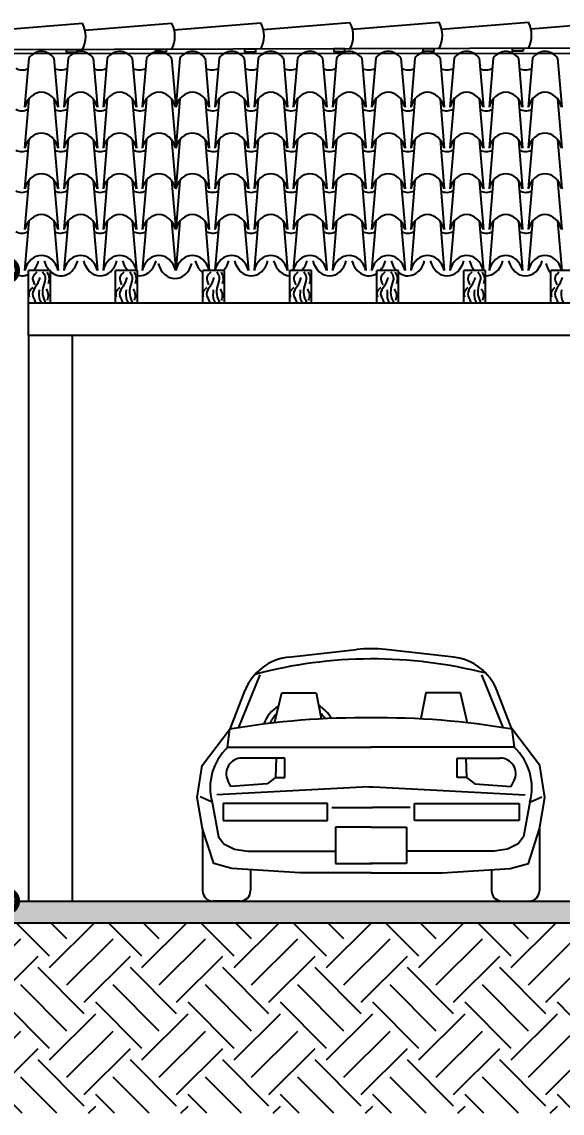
# Model space of a CAD drawing. Header units: millimetres. Extents: x 237 to 339, y 16 to 52.
# Drawn here: x 286.66 to 289.14, y 17.21 to 22.23 of the extents above; entities that cross this region are included whole.
import ezdxf

# ---------------------------------------------------------------- set-up
doc = ezdxf.new("R2010")
doc.units = ezdxf.units.MM
doc.header["$LTSCALE"] = 0.6
doc.header["$MEASUREMENT"] = 0
doc.layers.get('DEFPOINTS').update_dxf_attribs({"color": 253})
for name, color, linetype in [('0.1', 1, 'Continuous'), ('0.3', 3, 'Continuous'), ('0.4', 4, 'Continuous'), ('01', 1, 'Continuous'), ('AR-ALV', 5, 'Continuous'), ('AR-CTA', 1, 'Continuous'), ('guarda-corpo', 32, 'Continuous'), ('PESSOAS', 154, 'Continuous')]:
    doc.layers.add(name, color=color, linetype=linetype)
doc.styles.add('stylUS BT', font='stylu.ttf', dxfattribs={"width": 1.5})
doc.dimstyles.new('ARQ_100 1', dxfattribs={"dimtxt": 0.125, "dimasz": 0.2, "dimexe": 0.1, "dimexo": 0.1, "dimgap": 0.1, "dimtad": 1, "dimzin": 6, "dimtxsty": 'stylUS BT', "dimblk1": 'DOTSMALL', "dimblk2": 'DOTSMALL', "dimsah": 1, "dimcen": 0.09, "dimdle": 0.1, "dimclrd": 256, "dimclre": 256, "dimclrt": 2, "dimaunit": 1, "dimadec": 0, "dimazin": 0, "dimtfac": 1, "dimtmove": 2, "dimatfit": 3, "dimldrblk": 'OPEN30', "dimfxl": 1, "dimtolj": 1, "dimtzin": 0, "dimarcsym": 0})

# ---------------------------------------------------------------- blocks, each defined once
blk = doc.blocks.new('carrotraz2')
for p, q in [((395.4636, 518.885), (395.7776, 518.9201)), ((396.2251, 518.885), (395.911, 518.9201)), ((395.2354, 518.5592), (395.3346, 518.8036)), ((396.4533, 518.5592), (396.3541, 518.8036)), ((395.1994, 518.5592), (395.2663, 518.7329)), ((395.401, 518.5822), (395.4338, 518.7213)), ((395.4338, 518.7213), (395.5918, 518.7213)), ((395.5918, 518.7213), (395.6157, 518.6029)), ((396.0968, 518.7213), (396.073, 518.6029)), ((396.2549, 518.7213), (396.0968, 518.7213)), ((396.2876, 518.5822), (396.2549, 518.7213)), ((396.4893, 518.5592), (396.4223, 518.7329)), ((395.0679, 518.3866), (395.1994, 518.5592)), ((395.1845, 518.4718), (395.1953, 518.5536)), ((396.6208, 518.3866), (396.4893, 518.5592)), ((396.5042, 518.4718), (396.4934, 518.5536)), ((395.1868, 518.4715), (395.8458, 518.4715)), ((396.5018, 518.4715), (395.8429, 518.4715)), ((395.046, 518.2394), (395.0679, 518.3866)), ((395.4084, 518.4214), (395.2511, 518.4214)), ((395.4084, 518.4214), (395.405, 518.3324)), ((395.4488, 518.4212), (395.4084, 518.4214)), ((395.4488, 518.3324), (395.4488, 518.4212)), ((396.2398, 518.4212), (396.2802, 518.4214)), ((396.2398, 518.3324), (396.2398, 518.4212)), ((396.2802, 518.4214), (396.4376, 518.4214)), ((396.2802, 518.4214), (396.2836, 518.3324)), ((396.6427, 518.2394), (396.6208, 518.3866)), ((395.8337, 518.2889), (395.1358, 518.2531)), ((395.1996, 518.2906), (395.1864, 518.3178)), ((395.3673, 518.3024), (395.1996, 518.2906)), ((395.405, 518.3324), (395.3673, 518.3024)), ((395.405, 518.3324), (395.4488, 518.3324)), ((395.8337, 518.2889), (395.855, 518.2889)), ((395.855, 518.2889), (396.5529, 518.2531)), ((396.2836, 518.3324), (396.2398, 518.3324)), ((396.2836, 518.3324), (396.3214, 518.3024)), ((396.3214, 518.3024), (396.489, 518.2906)), ((396.489, 518.2906), (396.5023, 518.3178)), ((395.0705, 518.0967), (395.046, 518.2394)), ((395.114, 518.2189), (395.0593, 518.2435)), ((396.5747, 518.2189), (396.6293, 518.2435)), ((396.6181, 518.0967), (396.6427, 518.2394)), ((395.114, 518.2189), (395.1439, 518.0592)), ((395.1797, 518.2127), (395.1643, 518.2127)), ((395.1643, 518.2127), (395.1643, 518.1336)), ((395.6448, 518.2127), (395.1797, 518.2127)), ((395.6448, 518.1336), (395.6448, 518.2127)), ((395.6648, 518.1944), (395.8371, 518.1944)), ((395.8371, 518.1944), (395.8515, 518.1944)), ((396.0239, 518.1944), (395.8515, 518.1944)), ((396.0439, 518.2127), (396.5089, 518.2127)), ((396.0439, 518.1336), (396.0439, 518.2127)), ((396.5089, 518.2127), (396.5244, 518.2127)), ((396.5244, 518.2127), (396.5244, 518.1336)), ((396.5747, 518.2189), (396.5448, 518.0592)), ((395.1213, 517.937), (395.0705, 518.0967)), ((395.0705, 518.0967), (395.0705, 517.8116)), ((395.1643, 518.1336), (395.6448, 518.1336)), ((395.6816, 518.1033), (395.6816, 517.9363)), ((395.8458, 518.1033), (395.6816, 518.1033)), ((395.8429, 518.1033), (396.0071, 518.1033)), ((396.0071, 518.1033), (396.0071, 517.9363)), ((396.5244, 518.1336), (396.0439, 518.1336)), ((396.5673, 517.937), (396.6181, 518.0967)), ((396.6181, 518.0967), (396.6181, 517.8116)), ((395.1439, 518.0592), (395.1676, 518.0268)), ((396.5448, 518.0592), (396.5211, 518.0268)), ((395.1676, 518.0268), (395.2173, 518.0031)), ((395.2173, 518.0031), (395.2783, 517.9927)), ((395.2783, 517.9927), (395.6816, 517.994)), ((396.4103, 517.9927), (396.0071, 517.994)), ((396.4713, 518.0031), (396.4103, 517.9927)), ((396.5211, 518.0268), (396.4713, 518.0031)), ((395.2042, 517.9144), (395.1213, 517.937)), ((395.6816, 517.9363), (395.8502, 517.9359)), ((396.0071, 517.9363), (395.8384, 517.9359)), ((396.4845, 517.9144), (396.5673, 517.937)), ((395.5175, 517.8932), (395.2042, 517.9144)), ((395.2905, 517.905), (395.2905, 517.8119)), ((395.8458, 517.8932), (395.5175, 517.8932)), ((395.8429, 517.8932), (396.1711, 517.8932)), ((396.1711, 517.8932), (396.4845, 517.9144)), ((396.3982, 517.905), (396.3982, 517.8119)), ((395.2426, 517.7639), (395.1186, 517.7636)), ((396.446, 517.7639), (396.57, 517.7636))]:
    blk.add_line(p, q)
for centre, radius, start, end in [((395.8443, 518.3239), 0.6, 83.6161, 96.3839), ((395.4903, 518.6465), 0.24, 96.3839, 158.9087), ((395.8511, 516.7842), 2.093, 75.5603, 104.9454), ((396.1984, 518.6465), 0.24, 21.0913, 83.6161), ((395.5132, 518.5146), 0.1743, 122.4491, 158.8894), ((395.5132, 518.5146), 0.1743, 30.7149, 58.8305), ((395.7955, 515.1543), 3.4519, 89.0927, 100.0145), ((395.5132, 518.5146), 0.1499, 133.0296, 153.7604), ((395.5132, 518.5146), 0.1499, 35.8439, 49.5745), ((395.8931, 515.1543), 3.4519, 79.9855, 90.9073), ((395.3576, 518.2854), 0.2526, 132.5443, 195.2659), ((396.331, 518.2854), 0.2526, 344.7341, 47.4557), ((395.2511, 518.3494), 0.072, 90, 206.0179), ((396.4376, 518.3494), 0.072, 333.9821, 90), ((395.1185, 517.8116), 0.048, 180, 270.1507), ((395.2425, 517.8119), 0.048, 270.1507, 0), ((396.4462, 517.8119), 0.048, 180, 269.8493), ((396.5701, 517.8116), 0.048, 269.8493, 0)]:
    blk.add_arc(centre, radius, start, end)
blk = doc.blocks.new('_DOTSMALL')
at = {"color": 0, "linetype": 'ByBlock', "const_width": 0.5}
blk.add_lwpolyline([(-0.0625, 0, 1), (0.0625, 0, 1)], format="xyb", close=True, dxfattribs=at)
blk = doc.blocks.new('*D46')
at = {"layer": 'AR-CTA', "lineweight": -2}
for p, q in [((286.5885, 21.1847), (286.5885, 18.0847)), ((286.572, 21.0847), (286.4885, 21.0847)), ((286.59, 18.1847), (286.4885, 18.1847))]:
    blk.add_line(p, q, dxfattribs=at)
at = {"layer": 'DEFPOINTS', "color": 0}
for p in [(286.672, 21.0847), (286.5885, 18.1847), (286.69, 18.1847)]:
    blk.add_point(p, dxfattribs=at)
at = {"layer": 'AR-CTA', "lineweight": -2, "xscale": 0.2, "yscale": 0.2, "zscale": 0.2}
for p, rotation in [((286.5885, 21.0847), 90), ((286.5885, 18.1847), 270)]:
    blk.add_blockref('_DOTSMALL', p, dxfattribs=dict(at, rotation=rotation))
at = {"layer": 'AR-CTA', "color": 2, "insert": (286.4143, 19.6347), "char_height": 0.125, "attachment_point": 5, "rotation": 90, "style": 'stylUS BT'}
blk.add_mtext('\\A1;2,90', dxfattribs=at)
blk = doc.blocks.new('_Open30')
at = {"layer": 'AR-ALV', "color": 0, "lineweight": -2}
for p, q in [((-1, 0.268), (0, 0)), ((0, 0), (-1, -0.268)), ((0, 0), (-1, 0))]:
    blk.add_line(p, q, dxfattribs=at)

msp = doc.modelspace()

# ---------------------------------------------------------------- hatches: boundary and pattern name
at = {"layer": '0.1'}
h = msp.add_hatch(dxfattribs=at)
h.set_pattern_fill('EARTH', color=256, scale=1.2, angle=45, style=0)
h.set_pattern_definition([(45, (19.23465, 1.17317), (3e-17, 0.42426407), [0.3, -0.3]), (45, (19.1551, 1.25272), (3e-17, 0.42426407), [0.3, -0.3]), (45, (19.07555, 1.33227), (3e-17, 0.42426407), [0.3, -0.3]), (135, (19.07555, 1.3853), (-0.42426407, 6e-17), [0.3, -0.3]), (135, (19.1551, 1.46486), (-0.42426407, 6e-17), [0.3, -0.3]), (135, (19.23465, 1.5444), (-0.42426407, 6e-17), [0.3, -0.3])])
h.paths.add_polyline_path([(289.1789, 18.0847), (284.6633, 18.0847), (283.1633, 18.0847), (283.1633, 17.2097), (289.1789, 17.2097)])
at = {"layer": 'AR-CTA'}
h = msp.add_hatch(dxfattribs=at)
h.set_pattern_fill('AR-CONC', color=256, scale=0.03, style=0)
h.set_pattern_definition([(50, (-88.09859, 3.9316), (0.215178055, -0.01882564), [0.0225, -0.2475]), (355, (-88.09859, 3.9316), (-0.0416254, 0.22565764), [0.018, -0.198]), (100.4514, (-88.08065, 3.93004), (0.17355281, 0.20683186), [0.01912206, -0.21034263]), (46.1842, (-88.09859, 3.9916), (0.32017231, -0.0496557), [0.03375, -0.37125]), (96.6356, (-88.0719, 3.98747), (0.2803988, 0.29223536), [0.0286831, -0.3155139]), (351.1842, (-88.0986, 3.9916), (0.28039858, 0.29223558), [0.027, -0.297]), (21, (-88.06859, 3.9766), (0.179072116, -0.12078567), [0.0225, -0.2475]), (326, (-88.06859, 3.9766), (0.0729946, 0.21754501), [0.018, -0.198]), (71.4514, (-88.05366, 3.96654), (0.25206679, 0.09675915), [0.01912206, -0.21034263]), (37.5, (-88.09859, 3.93161), (0.003647957, 0.099868156), [0, -0.1956, 0, -0.201, 0, -0.19875]), (7.5, (-88.09859, 3.93161), (0.07892086, 0.118323514), [0, -0.1146, 0, -0.1911, 0, -0.07575]), (327.5, (-88.16549, 3.93161), (0.16014673, -0.006766462), [0, -0.075, 0, -0.234, 0, -0.3105]), (317.5, (-88.19549, 3.93161), (0.17495585, 0.030031495), [0, -0.0975, 0, -0.1554, 0, -0.2205])])
h.paths.add_polyline_path([(290.0983, 18.1847), (288.9933, 18.1847, -0.021284), (288.9892, 18.1845), (288.9273, 18.1847), (287.5999, 18.1847), (287.5379, 18.1845, -0.021284), (287.5338, 18.1847), (284.6633, 18.1847), (284.6633, 18.0847), (290.0983, 18.0847)])

# ---------------------------------------------------------------- linework, layer by layer
at = {"layer": '0.1'}
for p, q in [((286.69, 20.9347), (286.69, 21.0847)), ((286.79, 21.0847), (286.69, 21.0847)), ((286.79, 20.9347), (286.79, 21.0847)), ((287.09, 20.9347), (287.09, 21.0847)), ((287.19, 21.0847), (287.09, 21.0847)), ((287.19, 20.9347), (287.19, 21.0847)), ((287.49, 20.9347), (287.49, 21.0847)), ((287.59, 21.0847), (287.49, 21.0847)), ((287.59, 20.9347), (287.59, 21.0847)), ((287.89, 20.9347), (287.89, 21.0847)), ((287.99, 21.0847), (287.89, 21.0847)), ((287.99, 20.9347), (287.99, 21.0847)), ((288.29, 20.9347), (288.29, 21.0847)), ((288.39, 21.0847), (288.29, 21.0847)), ((288.39, 20.9347), (288.39, 21.0847)), ((288.69, 20.9347), (288.69, 21.0847)), ((288.79, 21.0847), (288.69, 21.0847)), ((288.79, 20.9347), (288.79, 21.0847)), ((289.09, 20.9347), (289.09, 21.0847)), ((289.19, 21.0847), (289.09, 21.0847)), ((292.69, 20.9347), (286.69, 20.9347)), ((292.69, 20.7847), (286.69, 20.7847))]:
    msp.add_line(p, q, dxfattribs=at)
for points in [[(286.7746, 21.076), (286.7845, 21.049), (286.7799, 21.0226)], [(287.1746, 21.076), (287.1845, 21.049), (287.1799, 21.0226)], [(287.5746, 21.076), (287.5845, 21.049), (287.5799, 21.0226)], [(287.9746, 21.076), (287.9845, 21.049), (287.9799, 21.0226)], [(288.3746, 21.076), (288.3845, 21.049), (288.3799, 21.0226)], [(288.7746, 21.076), (288.7845, 21.049), (288.7799, 21.0226)], [(286.7703, 20.9998), (286.7802, 20.9728), (286.7755, 20.9465)], [(287.1703, 20.9998), (287.1802, 20.9728), (287.1755, 20.9465)], [(287.5703, 20.9998), (287.5802, 20.9728), (287.5755, 20.9465)], [(287.9703, 20.9998), (287.9802, 20.9728), (287.9755, 20.9465)], [(288.3703, 20.9998), (288.3802, 20.9728), (288.3755, 20.9465)], [(288.7703, 20.9998), (288.7802, 20.9728), (288.7755, 20.9465)]]:
    msp.add_spline(points, degree=3, dxfattribs=at)
at = {"layer": '0.3'}
msp.add_line((284.6633, 18.1847), (304.64, 18.1847), dxfattribs=at)
at = {"layer": '0.4'}
msp.add_line((284.6633, 18.0847), (304.64, 18.0847), dxfattribs=at)
at = {"layer": '01'}
for points, knots in [([(286.7272, 21.0767), (286.7194, 21.0692), (286.7022, 21.0527), (286.7121, 21.0308), (286.7175, 21.0188)], [0, 0, 0, 0, 0.0193855, 0.04288807, 0.04288807, 0.04288807, 0.04288807]), ([(286.7547, 21.0782), (286.7596, 21.0705), (286.7724, 21.0505), (286.7552, 21.0139), (286.7511, 20.9724), (286.762, 20.947), (286.7677, 20.9348)], [0, 0, 0, 0, 0.01724752, 0.04482877, 0.07303063, 0.09929251, 0.09929251, 0.09929251, 0.09929251]), ([(287.1272, 21.0767), (287.1194, 21.0692), (287.1022, 21.0527), (287.1121, 21.0308), (287.1175, 21.0188)], [0, 0, 0, 0, 0.0193855, 0.04288807, 0.04288807, 0.04288807, 0.04288807]), ([(287.1547, 21.0782), (287.1596, 21.0705), (287.1724, 21.0505), (287.1552, 21.0139), (287.1511, 20.9724), (287.162, 20.947), (287.1677, 20.9348)], [0, 0, 0, 0, 0.01724752, 0.04482877, 0.07303063, 0.09929251, 0.09929251, 0.09929251, 0.09929251]), ([(287.5272, 21.0767), (287.5194, 21.0692), (287.5022, 21.0527), (287.5121, 21.0308), (287.5175, 21.0188)], [0, 0, 0, 0, 0.0193855, 0.04288807, 0.04288807, 0.04288807, 0.04288807]), ([(287.5547, 21.0782), (287.5596, 21.0705), (287.5724, 21.0505), (287.5552, 21.0139), (287.5511, 20.9724), (287.562, 20.947), (287.5677, 20.9348)], [0, 0, 0, 0, 0.01724752, 0.04482877, 0.07303063, 0.09929251, 0.09929251, 0.09929251, 0.09929251]), ([(287.9272, 21.0767), (287.9194, 21.0692), (287.9022, 21.0527), (287.9121, 21.0308), (287.9175, 21.0188)], [0, 0, 0, 0, 0.0193855, 0.04288807, 0.04288807, 0.04288807, 0.04288807]), ([(287.9547, 21.0782), (287.9596, 21.0705), (287.9724, 21.0505), (287.9552, 21.0139), (287.9511, 20.9724), (287.962, 20.947), (287.9677, 20.9348)], [0, 0, 0, 0, 0.01724752, 0.04482877, 0.07303063, 0.09929251, 0.09929251, 0.09929251, 0.09929251]), ([(288.3272, 21.0767), (288.3194, 21.0692), (288.3022, 21.0527), (288.3121, 21.0308), (288.3175, 21.0188)], [0, 0, 0, 0, 0.0193855, 0.04288807, 0.04288807, 0.04288807, 0.04288807]), ([(288.3547, 21.0782), (288.3596, 21.0705), (288.3724, 21.0505), (288.3552, 21.0139), (288.3511, 20.9724), (288.362, 20.947), (288.3677, 20.9348)], [0, 0, 0, 0, 0.01724752, 0.04482877, 0.07303063, 0.09929251, 0.09929251, 0.09929251, 0.09929251]), ([(288.7272, 21.0767), (288.7194, 21.0692), (288.7022, 21.0527), (288.7121, 21.0308), (288.7175, 21.0188)], [0, 0, 0, 0, 0.0193855, 0.04288807, 0.04288807, 0.04288807, 0.04288807]), ([(288.7547, 21.0782), (288.7596, 21.0705), (288.7724, 21.0505), (288.7552, 21.0139), (288.7511, 20.9724), (288.762, 20.947), (288.7677, 20.9348)], [0, 0, 0, 0, 0.01724752, 0.04482877, 0.07303063, 0.09929251, 0.09929251, 0.09929251, 0.09929251]), ([(289.1272, 21.0767), (289.1194, 21.0692), (289.1022, 21.0527), (289.1121, 21.0308), (289.1175, 21.0188)], [0, 0, 0, 0, 0.0193855, 0.04288807, 0.04288807, 0.04288807, 0.04288807]), ([(286.7417, 21.0517), (286.7373, 21.0391), (286.7281, 21.0134), (286.6981, 20.9771), (286.7182, 20.9508), (286.7218, 20.937), (286.7222, 20.9352)], [0, 0, 0, 0, 0.02708987, 0.05554719, 0.07993614, 0.08371265, 0.08371265, 0.08371265, 0.08371265]), ([(287.1417, 21.0517), (287.1373, 21.0391), (287.1281, 21.0134), (287.0981, 20.9771), (287.1182, 20.9508), (287.1218, 20.937), (287.1222, 20.9352)], [0, 0, 0, 0, 0.02708987, 0.05554719, 0.07993614, 0.08371265, 0.08371265, 0.08371265, 0.08371265]), ([(287.5417, 21.0517), (287.5373, 21.0391), (287.5281, 21.0134), (287.4981, 20.9771), (287.5182, 20.9508), (287.5218, 20.937), (287.5222, 20.9352)], [0, 0, 0, 0, 0.02708987, 0.05554719, 0.07993614, 0.08371265, 0.08371265, 0.08371265, 0.08371265]), ([(287.9417, 21.0517), (287.9373, 21.0391), (287.9281, 21.0134), (287.8981, 20.9771), (287.9182, 20.9508), (287.9218, 20.937), (287.9222, 20.9352)], [0, 0, 0, 0, 0.02708987, 0.05554719, 0.07993614, 0.08371265, 0.08371265, 0.08371265, 0.08371265]), ([(288.3417, 21.0517), (288.3373, 21.0391), (288.3281, 21.0134), (288.2981, 20.9771), (288.3182, 20.9508), (288.3218, 20.937), (288.3222, 20.9352)], [0, 0, 0, 0, 0.02708987, 0.05554719, 0.07993614, 0.08371265, 0.08371265, 0.08371265, 0.08371265]), ([(288.7417, 21.0517), (288.7373, 21.0391), (288.7281, 21.0134), (288.6981, 20.9771), (288.7182, 20.9508), (288.7218, 20.937), (288.7222, 20.9352)], [0, 0, 0, 0, 0.02708987, 0.05554719, 0.07993614, 0.08371265, 0.08371265, 0.08371265, 0.08371265]), ([(289.1417, 21.0517), (289.1373, 21.0391), (289.1281, 21.0134), (289.0981, 20.9771), (289.1182, 20.9508), (289.1218, 20.937), (289.1222, 20.9352)], [0, 0, 0, 0, 0.02708987, 0.05554719, 0.07993614, 0.08371265, 0.08371265, 0.08371265, 0.08371265]), ([(286.6942, 20.9609), (286.6924, 20.9709), (286.6891, 20.9893), (286.7038, 21.0009), (286.7104, 21.0062)], [0, 0, 0, 0, 0.01875015, 0.03424634, 0.03424634, 0.03424634, 0.03424634]), ([(286.7385, 20.9954), (286.737, 20.9789), (286.7351, 20.9581), (286.7455, 20.9389), (286.7477, 20.9349)], [0, 0, 0, 0, 0.03235898, 0.04087943, 0.04087943, 0.04087943, 0.04087943]), ([(287.0942, 20.9609), (287.0924, 20.9709), (287.0891, 20.9893), (287.1038, 21.0009), (287.1104, 21.0062)], [0, 0, 0, 0, 0.01875015, 0.03424634, 0.03424634, 0.03424634, 0.03424634]), ([(287.1385, 20.9954), (287.137, 20.9789), (287.1351, 20.9581), (287.1455, 20.9389), (287.1477, 20.9349)], [0, 0, 0, 0, 0.03235898, 0.04087943, 0.04087943, 0.04087943, 0.04087943]), ([(287.4942, 20.9609), (287.4924, 20.9709), (287.4891, 20.9893), (287.5038, 21.0009), (287.5104, 21.0062)], [0, 0, 0, 0, 0.01875015, 0.03424634, 0.03424634, 0.03424634, 0.03424634]), ([(287.5385, 20.9954), (287.537, 20.9789), (287.5351, 20.9581), (287.5455, 20.9389), (287.5477, 20.9349)], [0, 0, 0, 0, 0.03235898, 0.04087943, 0.04087943, 0.04087943, 0.04087943]), ([(287.8942, 20.9609), (287.8924, 20.9709), (287.8891, 20.9893), (287.9038, 21.0009), (287.9104, 21.0062)], [0, 0, 0, 0, 0.01875015, 0.03424634, 0.03424634, 0.03424634, 0.03424634]), ([(287.9385, 20.9954), (287.937, 20.9789), (287.9351, 20.9581), (287.9455, 20.9389), (287.9477, 20.9349)], [0, 0, 0, 0, 0.03235898, 0.04087943, 0.04087943, 0.04087943, 0.04087943]), ([(288.2942, 20.9609), (288.2924, 20.9709), (288.2891, 20.9893), (288.3038, 21.0009), (288.3104, 21.0062)], [0, 0, 0, 0, 0.01875015, 0.03424634, 0.03424634, 0.03424634, 0.03424634]), ([(288.3385, 20.9954), (288.337, 20.9789), (288.3351, 20.9581), (288.3455, 20.9389), (288.3477, 20.9349)], [0, 0, 0, 0, 0.03235898, 0.04087943, 0.04087943, 0.04087943, 0.04087943]), ([(288.6942, 20.9609), (288.6924, 20.9709), (288.6891, 20.9893), (288.7038, 21.0009), (288.7104, 21.0062)], [0, 0, 0, 0, 0.01875015, 0.03424634, 0.03424634, 0.03424634, 0.03424634]), ([(288.7385, 20.9954), (288.737, 20.9789), (288.7351, 20.9581), (288.7455, 20.9389), (288.7477, 20.9349)], [0, 0, 0, 0, 0.03235898, 0.04087943, 0.04087943, 0.04087943, 0.04087943]), ([(289.0942, 20.9609), (289.0924, 20.9709), (289.0891, 20.9893), (289.1038, 21.0009), (289.1104, 21.0062)], [0, 0, 0, 0, 0.01875015, 0.03424634, 0.03424634, 0.03424634, 0.03424634]), ([(289.1385, 20.9954), (289.137, 20.9789), (289.1351, 20.9581), (289.1455, 20.9389), (289.1477, 20.9349)], [0, 0, 0, 0, 0.03235898, 0.04087943, 0.04087943, 0.04087943, 0.04087943])]:
    msp.add_open_spline(points, degree=3, knots=knots, dxfattribs=at)
at = {"layer": 'AR-CTA'}
for p, q in [((286.69, 20.7847), (286.69, 20.9347)), ((286.69, 20.7847), (286.69, 18.1847)), ((286.89, 20.7847), (286.89, 18.1847))]:
    msp.add_line(p, q, dxfattribs=at)
at = {"layer": 'guarda-corpo'}
for p, q in [((286.5387, 22.1887), (286.9375, 22.2206)), ((286.9485, 22.1898), (287.3473, 22.2217)), ((287.3583, 22.191), (287.7571, 22.2229)), ((287.7681, 22.1921), (288.1669, 22.224)), ((288.178, 22.1933), (288.5767, 22.2252)), ((288.5878, 22.1944), (288.9865, 22.2263)), ((288.9976, 22.1956), (289.3963, 22.2275)), ((289.3718, 22.08), (286.0936, 22.083)), ((289.3962, 22.1067), (286.1178, 22.0975)), ((286.6914, 22.0611), (286.672, 21.8347)), ((286.8067, 22.0611), (286.826, 21.8347)), ((286.8714, 22.0611), (286.852, 21.8347)), ((286.9867, 22.0611), (287.006, 21.8347)), ((287.0514, 22.0611), (287.032, 21.8347)), ((287.1667, 22.0611), (287.186, 21.8347)), ((287.2314, 22.0611), (287.212, 21.8347)), ((287.3467, 22.0611), (287.366, 21.8347)), ((287.3854, 22.0611), (287.366, 21.8347)), ((287.5007, 22.0611), (287.52, 21.8347)), ((287.5654, 22.0611), (287.546, 21.8347)), ((287.6807, 22.0611), (287.7, 21.8347)), ((287.7454, 22.0611), (287.726, 21.8347)), ((287.8607, 22.0611), (287.88, 21.8347)), ((287.9254, 22.0611), (287.906, 21.8347)), ((288.0407, 22.0611), (288.06, 21.8347)), ((288.0407, 22.0611), (288.06, 21.8347)), ((288.1054, 22.0611), (288.086, 21.8347)), ((288.2207, 22.0611), (288.24, 21.8347)), ((288.2854, 22.0611), (288.266, 21.8347)), ((288.4007, 22.0611), (288.42, 21.8347)), ((288.4007, 22.0611), (288.42, 21.8347)), ((288.4654, 22.0611), (288.446, 21.8347)), ((288.5807, 22.0611), (288.6, 21.8347)), ((288.6454, 22.0611), (288.626, 21.8347)), ((288.7607, 22.0611), (288.78, 21.8347)), ((288.8254, 22.0611), (288.806, 21.8347)), ((288.9407, 22.0611), (288.96, 21.8347)), ((289.0054, 22.0611), (288.986, 21.8347)), ((289.1207, 22.0611), (289.14, 21.8347)), ((286.6914, 21.8736), (286.672, 21.6472)), ((286.8067, 21.8736), (286.826, 21.6472)), ((286.8714, 21.8736), (286.852, 21.6472)), ((286.9867, 21.8736), (287.006, 21.6472)), ((287.0514, 21.8736), (287.032, 21.6472)), ((287.1667, 21.8736), (287.186, 21.6472)), ((287.2314, 21.8736), (287.212, 21.6472)), ((287.3467, 21.8736), (287.366, 21.6472)), ((287.3854, 21.8736), (287.366, 21.6472)), ((287.5007, 21.8736), (287.52, 21.6472)), ((287.5654, 21.8736), (287.546, 21.6472)), ((287.6807, 21.8736), (287.7, 21.6472)), ((287.7454, 21.8736), (287.726, 21.6472)), ((287.8607, 21.8736), (287.88, 21.6472)), ((287.9254, 21.8736), (287.906, 21.6472)), ((288.0407, 21.8736), (288.06, 21.6472)), ((288.1054, 21.8736), (288.086, 21.6472)), ((288.2207, 21.8736), (288.24, 21.6472)), ((288.2207, 21.8736), (288.24, 21.6472)), ((288.2854, 21.8736), (288.266, 21.6472)), ((288.4007, 21.8736), (288.42, 21.6472)), ((288.4654, 21.8736), (288.446, 21.6472)), ((288.5807, 21.8736), (288.6, 21.6472)), ((288.6454, 21.8736), (288.626, 21.6472)), ((288.7607, 21.8736), (288.78, 21.6472)), ((288.8254, 21.8736), (288.806, 21.6472)), ((288.9407, 21.8736), (288.96, 21.6472)), ((289.0054, 21.8736), (288.986, 21.6472)), ((289.1207, 21.8736), (289.14, 21.6472)), ((286.6914, 21.6861), (286.672, 21.4597)), ((286.8067, 21.6861), (286.826, 21.4597)), ((286.8714, 21.6861), (286.852, 21.4597)), ((286.9867, 21.6861), (287.006, 21.4597)), ((287.0514, 21.6861), (287.032, 21.4597)), ((287.1667, 21.6861), (287.186, 21.4597)), ((287.2314, 21.6861), (287.212, 21.4597)), ((287.3467, 21.6861), (287.366, 21.4597)), ((287.3854, 21.6861), (287.366, 21.4597)), ((287.5007, 21.6861), (287.52, 21.4597)), ((287.5654, 21.6861), (287.546, 21.4597)), ((287.6807, 21.6861), (287.7, 21.4597)), ((287.7454, 21.6861), (287.726, 21.4597)), ((287.8607, 21.6861), (287.88, 21.4597)), ((287.9254, 21.6861), (287.906, 21.4597)), ((288.0407, 21.6861), (288.06, 21.4597)), ((288.1054, 21.6861), (288.086, 21.4597)), ((288.2207, 21.6861), (288.24, 21.4597)), ((288.2207, 21.6861), (288.24, 21.4597)), ((288.2854, 21.6861), (288.266, 21.4597)), ((288.4007, 21.6861), (288.42, 21.4597)), ((288.4654, 21.6861), (288.446, 21.4597)), ((288.5807, 21.6861), (288.6, 21.4597)), ((288.6454, 21.6861), (288.626, 21.4597)), ((288.7607, 21.6861), (288.78, 21.4597)), ((288.8254, 21.6861), (288.806, 21.4597)), ((288.9407, 21.6861), (288.96, 21.4597)), ((289.0054, 21.6861), (288.986, 21.4597)), ((289.1207, 21.6861), (289.14, 21.4597)), ((286.6914, 21.4986), (286.672, 21.2722)), ((286.8067, 21.4986), (286.826, 21.2722)), ((286.8714, 21.4986), (286.852, 21.2722)), ((286.9867, 21.4986), (287.006, 21.2722)), ((287.0514, 21.4986), (287.032, 21.2722)), ((287.1667, 21.4986), (287.186, 21.2722)), ((287.2314, 21.4986), (287.212, 21.2722)), ((287.3467, 21.4986), (287.366, 21.2722)), ((287.3854, 21.4986), (287.366, 21.2722)), ((287.5007, 21.4986), (287.52, 21.2722)), ((287.5654, 21.4986), (287.546, 21.2722)), ((287.6807, 21.4986), (287.7, 21.2722)), ((287.7454, 21.4986), (287.726, 21.2722)), ((287.8607, 21.4986), (287.88, 21.2722)), ((287.9254, 21.4986), (287.906, 21.2722)), ((288.0407, 21.4986), (288.06, 21.2722)), ((288.1054, 21.4986), (288.086, 21.2722)), ((288.2207, 21.4986), (288.24, 21.2722)), ((288.2207, 21.4986), (288.24, 21.2722)), ((288.2854, 21.4986), (288.266, 21.2722)), ((288.4007, 21.4986), (288.42, 21.2722)), ((288.4654, 21.4986), (288.446, 21.2722)), ((288.5807, 21.4986), (288.6, 21.2722)), ((288.6454, 21.4986), (288.626, 21.2722)), ((288.7607, 21.4986), (288.78, 21.2722)), ((288.8254, 21.4986), (288.806, 21.2722)), ((288.9407, 21.4986), (288.96, 21.2722)), ((289.0054, 21.4986), (288.986, 21.2722)), ((289.1207, 21.4986), (289.14, 21.2722)), ((286.6914, 21.3111), (286.672, 21.0847)), ((286.8067, 21.3111), (286.826, 21.0847)), ((286.8714, 21.3111), (286.852, 21.0847)), ((286.9867, 21.3111), (287.006, 21.0847)), ((287.0514, 21.3111), (287.032, 21.0847)), ((287.1667, 21.3111), (287.186, 21.0847)), ((287.2314, 21.3111), (287.212, 21.0847)), ((287.3467, 21.3111), (287.366, 21.0847)), ((287.3854, 21.3111), (287.366, 21.0847)), ((287.5007, 21.3111), (287.52, 21.0847)), ((287.5654, 21.3111), (287.546, 21.0847)), ((287.6807, 21.3111), (287.7, 21.0847)), ((287.7454, 21.3111), (287.726, 21.0847)), ((287.8607, 21.3111), (287.88, 21.0847)), ((287.9254, 21.3111), (287.906, 21.0847)), ((288.0407, 21.3111), (288.06, 21.0847)), ((288.1054, 21.3111), (288.086, 21.0847)), ((288.2207, 21.3111), (288.24, 21.0847)), ((288.2207, 21.3111), (288.24, 21.0847)), ((288.2854, 21.3111), (288.266, 21.0847)), ((288.4007, 21.3111), (288.42, 21.0847)), ((288.4654, 21.3111), (288.446, 21.0847)), ((288.5807, 21.3111), (288.6, 21.0847)), ((288.6454, 21.3111), (288.626, 21.0847)), ((288.7607, 21.3111), (288.78, 21.0847)), ((288.8254, 21.3111), (288.806, 21.0847)), ((288.9407, 21.3111), (288.96, 21.0847)), ((289.0054, 21.3111), (288.986, 21.0847)), ((289.1207, 21.3111), (289.14, 21.0847))]:
    msp.add_line(p, q, dxfattribs=at)
for points in [[(286.9129, 22.0863), (286.8646, 22.0863), (286.8647, 22.1008), (286.9129, 22.1008)], [(287.3227, 22.0874), (287.2744, 22.0875), (287.2745, 22.102), (287.3228, 22.1019)], [(287.7325, 22.0886), (287.6843, 22.0886), (287.6843, 22.1031), (287.7326, 22.1031)], [(288.1424, 22.0897), (288.0941, 22.0898), (288.0941, 22.1043), (288.1424, 22.1042)], [(288.5522, 22.0909), (288.5039, 22.0909), (288.5039, 22.1054), (288.5522, 22.1054)], [(288.962, 22.092), (288.9137, 22.0921), (288.9137, 22.1066), (288.962, 22.1065)]]:
    msp.add_lwpolyline(points, close=True, dxfattribs=at)
for centre in [(286.8251, 22.1603), (287.2349, 22.1614), (287.6447, 22.1626), (288.0545, 22.1637), (288.4643, 22.1649), (288.8742, 22.166)]:
    msp.add_arc(centre, 0.1275, 331.6853, 28.2334, dxfattribs=at)
for centre, major_axis, start_param, end_param in [((286.749, 21.9892), (0, 0.1017), -0.786571, 0.786571), ((286.929, 21.9892), (0, 0.1017), -0.786571, 0.786571), ((287.109, 21.9892), (0, 0.1017), -0.786571, 0.786571), ((287.289, 21.9892), (0, 0.1017), -0.786571, 0.786571), ((287.443, 21.9892), (0, 0.1017), -0.786571, 0.786571), ((287.623, 21.9892), (0, 0.1017), -0.786571, 0.786571), ((287.803, 21.9892), (0, 0.1017), -0.786571, 0.786571), ((287.983, 21.9892), (0, 0.1017), -0.786571, 0.786571), ((288.163, 21.9892), (0, 0.1017), -0.786571, 0.786571), ((288.343, 21.9892), (0, 0.1017), -0.786571, 0.786571), ((288.523, 21.9892), (0, 0.1017), -0.786571, 0.786571), ((288.703, 21.9892), (0, 0.1017), -0.786571, 0.786571), ((288.883, 21.9892), (0, 0.1017), -0.786571, 0.786571), ((289.063, 21.9892), (0, 0.1017), -0.786571, 0.786571), ((286.6605, 22.099), (0, 0.093), 2.730178, 3.509481), ((286.839, 22.099), (0, 0.093), 2.752069, 3.531116), ((287.0176, 22.099), (0, 0.093), 2.773698, 3.553001), ((287.199, 22.099), (0, 0.093), 2.752069, 3.531116), ((287.533, 22.099), (0, 0.093), 2.752069, 3.531116), ((287.7145, 22.099), (0, 0.093), 2.730178, 3.509481), ((287.893, 22.099), (0, 0.093), 2.752069, 3.531116), ((288.0716, 22.099), (0, 0.093), 2.77326, 3.552553), ((288.253, 22.099), (0, 0.093), 2.752069, 3.531116), ((288.4345, 22.099), (0, 0.093), 2.730178, 3.509481), ((288.613, 22.099), (0, 0.093), 2.752069, 3.531116), ((288.7916, 22.099), (0, 0.093), 2.773698, 3.553001), ((288.973, 22.099), (0, 0.093), 2.752069, 3.531116), ((286.749, 21.8017), (0, 0.1017), -1.240499, 1.240499), ((286.749, 21.8017), (0, 0.1017), -1.240499, 1.240499), ((286.749, 21.8017), (0, 0.1017), -1.240499, 1.240499), ((286.929, 21.8017), (0, 0.1017), -1.240499, 1.240499), ((286.929, 21.8017), (0, 0.1017), -1.240499, 1.240499), ((286.929, 21.8017), (0, 0.1017), -1.240499, 1.240499), ((287.109, 21.8017), (0, 0.1017), -1.240499, 1.240499), ((287.109, 21.8017), (0, 0.1017), -1.240499, 1.240499), ((287.109, 21.8017), (0, 0.1017), -1.240499, 1.240499), ((287.289, 21.8017), (0, 0.1017), -1.240499, 1.240499), ((287.289, 21.8017), (0, 0.1017), -1.240499, 1.240499), ((287.289, 21.8017), (0, 0.1017), -1.240499, 1.240499), ((287.443, 21.8017), (0, 0.1017), -1.240499, 1.240499), ((287.443, 21.8017), (0, 0.1017), -1.240499, 1.240499), ((287.443, 21.8017), (0, 0.1017), -1.240499, 1.240499), ((287.623, 21.8017), (0, 0.1017), -1.240499, 1.240499), ((287.623, 21.8017), (0, 0.1017), -1.240499, 1.240499), ((287.623, 21.8017), (0, 0.1017), -1.240499, 1.240499), ((287.803, 21.8017), (0, 0.1017), -1.240499, 1.240499), ((287.803, 21.8017), (0, 0.1017), -1.240499, 1.240499), ((287.803, 21.8017), (0, 0.1017), -1.240499, 1.240499), ((287.983, 21.8017), (0, 0.1017), -1.240499, 1.240499), ((287.983, 21.8017), (0, 0.1017), -1.240499, 1.240499), ((287.983, 21.8017), (0, 0.1017), -1.240499, 1.240499), ((288.163, 21.8017), (0, 0.1017), -1.240499, 1.240499), ((288.163, 21.8017), (0, 0.1017), -1.240499, 1.240499), ((288.163, 21.8017), (0, 0.1017), -1.240499, 1.240499), ((288.343, 21.8017), (0, 0.1017), -1.240499, 1.240499), ((288.343, 21.8017), (0, 0.1017), -1.240499, 1.240499), ((288.343, 21.8017), (0, 0.1017), -1.240499, 1.240499), ((288.523, 21.8017), (0, 0.1017), -1.240499, 1.240499), ((288.523, 21.8017), (0, 0.1017), -1.240499, 1.240499), ((288.523, 21.8017), (0, 0.1017), -1.240499, 1.240499), ((288.703, 21.8017), (0, 0.1017), -1.240499, 1.240499), ((288.703, 21.8017), (0, 0.1017), -1.240499, 1.240499), ((288.703, 21.8017), (0, 0.1017), -1.240499, 1.240499), ((288.883, 21.8017), (0, 0.1017), -1.240499, 1.240499), ((288.883, 21.8017), (0, 0.1017), -1.240499, 1.240499), ((288.883, 21.8017), (0, 0.1017), -1.240499, 1.240499), ((289.063, 21.8017), (0, 0.1017), -1.240499, 1.240499), ((289.063, 21.8017), (0, 0.1017), -1.240499, 1.240499), ((289.063, 21.8017), (0, 0.1017), -1.240499, 1.240499), ((287.5373, 21.9115), (0, 0.093), 2.68647, 3.467771), ((287.8973, 21.9115), (0, 0.093), 2.68647, 3.467771), ((286.659, 21.9115), (0, 0.093), 2.752069, 3.531116), ((286.8376, 21.9115), (0, 0.093), 2.773698, 3.553001), ((287.019, 21.9115), (0, 0.093), 2.752069, 3.531116), ((287.2005, 21.9115), (0, 0.093), 2.730185, 3.509488), ((287.713, 21.9115), (0, 0.093), 2.752069, 3.531116), ((288.073, 21.9115), (0, 0.093), 2.752069, 3.531116), ((288.2544, 21.9115), (0, 0.093), 2.730626, 3.509918), ((288.433, 21.9115), (0, 0.093), 2.752069, 3.531116), ((288.6116, 21.9115), (0, 0.093), 2.773698, 3.553001), ((288.793, 21.9115), (0, 0.093), 2.752069, 3.531116), ((288.9745, 21.9115), (0, 0.093), 2.730185, 3.509488), ((286.749, 21.6142), (0, 0.1017), -1.240499, 1.240499), ((286.749, 21.6142), (0, 0.1017), -1.240499, 1.240499), ((286.929, 21.6142), (0, 0.1017), -1.240499, 1.240499), ((286.929, 21.6142), (0, 0.1017), -1.240499, 1.240499), ((287.109, 21.6142), (0, 0.1017), -1.240499, 1.240499), ((287.109, 21.6142), (0, 0.1017), -1.240499, 1.240499), ((287.289, 21.6142), (0, 0.1017), -1.240499, 1.240499), ((287.289, 21.6142), (0, 0.1017), -1.240499, 1.240499), ((287.443, 21.6142), (0, 0.1017), -1.240499, 1.240499), ((287.443, 21.6142), (0, 0.1017), -1.240499, 1.240499), ((287.623, 21.6142), (0, 0.1017), -1.240499, 1.240499), ((287.623, 21.6142), (0, 0.1017), -1.240499, 1.240499), ((287.803, 21.6142), (0, 0.1017), -1.240499, 1.240499), ((287.803, 21.6142), (0, 0.1017), -1.240499, 1.240499), ((287.983, 21.6142), (0, 0.1017), -1.240499, 1.240499), ((287.983, 21.6142), (0, 0.1017), -1.240499, 1.240499), ((288.163, 21.6142), (0, 0.1017), -1.240499, 1.240499), ((288.163, 21.6142), (0, 0.1017), -1.240499, 1.240499), ((288.343, 21.6142), (0, 0.1017), -1.240499, 1.240499), ((288.343, 21.6142), (0, 0.1017), -1.240499, 1.240499), ((288.523, 21.6142), (0, 0.1017), -1.240499, 1.240499), ((288.523, 21.6142), (0, 0.1017), -1.240499, 1.240499), ((288.703, 21.6142), (0, 0.1017), -1.240499, 1.240499), ((288.703, 21.6142), (0, 0.1017), -1.240499, 1.240499), ((288.883, 21.6142), (0, 0.1017), -1.240499, 1.240499), ((288.883, 21.6142), (0, 0.1017), -1.240499, 1.240499), ((289.063, 21.6142), (0, 0.1017), -1.240499, 1.240499), ((289.063, 21.6142), (0, 0.1017), -1.240499, 1.240499), ((286.659, 21.724), (0, 0.093), 2.752069, 3.531116), ((286.8376, 21.724), (0, 0.093), 2.773698, 3.553001), ((287.019, 21.724), (0, 0.093), 2.752069, 3.531116), ((287.2005, 21.724), (0, 0.093), 2.730185, 3.509488), ((287.5373, 21.724), (0, 0.093), 2.68647, 3.467771), ((287.713, 21.724), (0, 0.093), 2.752069, 3.531116), ((287.8973, 21.724), (0, 0.093), 2.68647, 3.467771), ((288.073, 21.724), (0, 0.093), 2.752069, 3.531116), ((288.2544, 21.724), (0, 0.093), 2.730626, 3.509918), ((288.433, 21.724), (0, 0.093), 2.752069, 3.531116), ((288.6116, 21.724), (0, 0.093), 2.773698, 3.553001), ((288.793, 21.724), (0, 0.093), 2.752069, 3.531116), ((288.9745, 21.724), (0, 0.093), 2.730185, 3.509488), ((286.749, 21.4267), (0, 0.1017), -1.240499, 1.240499), ((286.749, 21.4267), (0, 0.1017), -1.240499, 1.240499), ((286.749, 21.4267), (0, 0.1017), -1.240499, 1.240499), ((286.749, 21.4267), (0, 0.1017), -1.240499, 1.240499), ((286.929, 21.4267), (0, 0.1017), -1.240499, 1.240499), ((286.929, 21.4267), (0, 0.1017), -1.240499, 1.240499), ((286.929, 21.4267), (0, 0.1017), -1.240499, 1.240499), ((286.929, 21.4267), (0, 0.1017), -1.240499, 1.240499), ((287.109, 21.4267), (0, 0.1017), -1.240499, 1.240499), ((287.109, 21.4267), (0, 0.1017), -1.240499, 1.240499), ((287.109, 21.4267), (0, 0.1017), -1.240499, 1.240499), ((287.109, 21.4267), (0, 0.1017), -1.240499, 1.240499), ((287.289, 21.4267), (0, 0.1017), -1.240499, 1.240499), ((287.289, 21.4267), (0, 0.1017), -1.240499, 1.240499), ((287.289, 21.4267), (0, 0.1017), -1.240499, 1.240499), ((287.289, 21.4267), (0, 0.1017), -1.240499, 1.240499), ((287.443, 21.4267), (0, 0.1017), -1.240499, 1.240499), ((287.443, 21.4267), (0, 0.1017), -1.240499, 1.240499), ((287.443, 21.4267), (0, 0.1017), -1.240499, 1.240499), ((287.443, 21.4267), (0, 0.1017), -1.240499, 1.240499), ((287.623, 21.4267), (0, 0.1017), -1.240499, 1.240499), ((287.623, 21.4267), (0, 0.1017), -1.240499, 1.240499), ((287.623, 21.4267), (0, 0.1017), -1.240499, 1.240499), ((287.623, 21.4267), (0, 0.1017), -1.240499, 1.240499), ((287.803, 21.4267), (0, 0.1017), -1.240499, 1.240499), ((287.803, 21.4267), (0, 0.1017), -1.240499, 1.240499), ((287.803, 21.4267), (0, 0.1017), -1.240499, 1.240499), ((287.803, 21.4267), (0, 0.1017), -1.240499, 1.240499), ((287.983, 21.4267), (0, 0.1017), -1.240499, 1.240499), ((287.983, 21.4267), (0, 0.1017), -1.240499, 1.240499), ((287.983, 21.4267), (0, 0.1017), -1.240499, 1.240499), ((287.983, 21.4267), (0, 0.1017), -1.240499, 1.240499), ((288.163, 21.4267), (0, 0.1017), -1.240499, 1.240499), ((288.163, 21.4267), (0, 0.1017), -1.240499, 1.240499), ((288.163, 21.4267), (0, 0.1017), -1.240499, 1.240499), ((288.163, 21.4267), (0, 0.1017), -1.240499, 1.240499), ((288.343, 21.4267), (0, 0.1017), -1.240499, 1.240499), ((288.343, 21.4267), (0, 0.1017), -1.240499, 1.240499), ((288.343, 21.4267), (0, 0.1017), -1.240499, 1.240499), ((288.343, 21.4267), (0, 0.1017), -1.240499, 1.240499), ((288.523, 21.4267), (0, 0.1017), -1.240499, 1.240499), ((288.523, 21.4267), (0, 0.1017), -1.240499, 1.240499), ((288.523, 21.4267), (0, 0.1017), -1.240499, 1.240499), ((288.523, 21.4267), (0, 0.1017), -1.240499, 1.240499), ((288.703, 21.4267), (0, 0.1017), -1.240499, 1.240499), ((288.703, 21.4267), (0, 0.1017), -1.240499, 1.240499), ((288.703, 21.4267), (0, 0.1017), -1.240499, 1.240499), ((288.703, 21.4267), (0, 0.1017), -1.240499, 1.240499), ((288.883, 21.4267), (0, 0.1017), -1.240499, 1.240499), ((288.883, 21.4267), (0, 0.1017), -1.240499, 1.240499), ((288.883, 21.4267), (0, 0.1017), -1.240499, 1.240499), ((288.883, 21.4267), (0, 0.1017), -1.240499, 1.240499), ((289.063, 21.4267), (0, 0.1017), -1.240499, 1.240499), ((289.063, 21.4267), (0, 0.1017), -1.240499, 1.240499), ((289.063, 21.4267), (0, 0.1017), -1.240499, 1.240499), ((289.063, 21.4267), (0, 0.1017), -1.240499, 1.240499), ((286.659, 21.5365), (0, 0.093), 2.752069, 3.531116), ((286.659, 21.5365), (0, 0.093), 2.752069, 3.531116), ((286.8376, 21.5365), (0, 0.093), 2.773698, 3.553001), ((286.8376, 21.5365), (0, 0.093), 2.773698, 3.553001), ((287.019, 21.5365), (0, 0.093), 2.752069, 3.531116), ((287.019, 21.5365), (0, 0.093), 2.752069, 3.531116), ((287.2005, 21.5365), (0, 0.093), 2.730185, 3.509488), ((287.2005, 21.5365), (0, 0.093), 2.730185, 3.509488), ((287.5373, 21.5365), (0, 0.093), 2.68647, 3.467771), ((287.5373, 21.5365), (0, 0.093), 2.68647, 3.467771), ((287.713, 21.5365), (0, 0.093), 2.752069, 3.531116), ((287.713, 21.5365), (0, 0.093), 2.752069, 3.531116), ((287.8973, 21.5365), (0, 0.093), 2.68647, 3.467771), ((287.8973, 21.5365), (0, 0.093), 2.68647, 3.467771), ((288.073, 21.5365), (0, 0.093), 2.752069, 3.531116), ((288.073, 21.5365), (0, 0.093), 2.752069, 3.531116), ((288.2544, 21.5365), (0, 0.093), 2.730626, 3.509918), ((288.2544, 21.5365), (0, 0.093), 2.730626, 3.509918), ((288.433, 21.5365), (0, 0.093), 2.752069, 3.531116), ((288.433, 21.5365), (0, 0.093), 2.752069, 3.531116), ((288.6116, 21.5365), (0, 0.093), 2.773698, 3.553001), ((288.6116, 21.5365), (0, 0.093), 2.773698, 3.553001), ((288.793, 21.5365), (0, 0.093), 2.752069, 3.531116), ((288.793, 21.5365), (0, 0.093), 2.752069, 3.531116), ((288.9745, 21.5365), (0, 0.093), 2.730185, 3.509488), ((288.9745, 21.5365), (0, 0.093), 2.730185, 3.509488), ((286.749, 21.2392), (0, 0.1017), -1.240499, 1.240499), ((286.749, 21.2392), (0, 0.1017), -1.240499, 1.240499), ((286.929, 21.2392), (0, 0.1017), -1.240499, 1.240499), ((286.929, 21.2392), (0, 0.1017), -1.240499, 1.240499), ((287.109, 21.2392), (0, 0.1017), -1.240499, 1.240499), ((287.109, 21.2392), (0, 0.1017), -1.240499, 1.240499), ((287.289, 21.2392), (0, 0.1017), -1.240499, 1.240499), ((287.289, 21.2392), (0, 0.1017), -1.240499, 1.240499), ((287.443, 21.2392), (0, 0.1017), -1.240499, 1.240499), ((287.443, 21.2392), (0, 0.1017), -1.240499, 1.240499), ((287.623, 21.2392), (0, 0.1017), -1.240499, 1.240499), ((287.623, 21.2392), (0, 0.1017), -1.240499, 1.240499), ((287.803, 21.2392), (0, 0.1017), -1.240499, 1.240499), ((287.803, 21.2392), (0, 0.1017), -1.240499, 1.240499), ((287.983, 21.2392), (0, 0.1017), -1.240499, 1.240499), ((287.983, 21.2392), (0, 0.1017), -1.240499, 1.240499), ((288.163, 21.2392), (0, 0.1017), -1.240499, 1.240499), ((288.163, 21.2392), (0, 0.1017), -1.240499, 1.240499), ((288.343, 21.2392), (0, 0.1017), -1.240499, 1.240499), ((288.343, 21.2392), (0, 0.1017), -1.240499, 1.240499), ((288.523, 21.2392), (0, 0.1017), -1.240499, 1.240499), ((288.523, 21.2392), (0, 0.1017), -1.240499, 1.240499), ((288.703, 21.2392), (0, 0.1017), -1.240499, 1.240499), ((288.703, 21.2392), (0, 0.1017), -1.240499, 1.240499), ((288.883, 21.2392), (0, 0.1017), -1.240499, 1.240499), ((288.883, 21.2392), (0, 0.1017), -1.240499, 1.240499), ((289.063, 21.2392), (0, 0.1017), -1.240499, 1.240499), ((289.063, 21.2392), (0, 0.1017), -1.240499, 1.240499), ((286.659, 21.349), (0, 0.093), 2.752069, 3.531116), ((286.8376, 21.349), (0, 0.093), 2.773698, 3.553001), ((287.019, 21.349), (0, 0.093), 2.752069, 3.531116), ((287.2005, 21.349), (0, 0.093), 2.730185, 3.509488), ((287.5373, 21.349), (0, 0.093), 2.68647, 3.467771), ((287.713, 21.349), (0, 0.093), 2.752069, 3.531116), ((287.8973, 21.349), (0, 0.093), 2.68647, 3.467771), ((288.073, 21.349), (0, 0.093), 2.752069, 3.531116), ((288.2544, 21.349), (0, 0.093), 2.730626, 3.509918), ((288.433, 21.349), (0, 0.093), 2.752069, 3.531116), ((288.6116, 21.349), (0, 0.093), 2.773698, 3.553001), ((288.793, 21.349), (0, 0.093), 2.752069, 3.531116), ((288.9745, 21.349), (0, 0.093), 2.730185, 3.509488), ((286.659, 21.1615), (0, 0.1017), 1.901094, 3.532292), ((286.749, 21.0517), (0, 0.1017), -1.240499, 1.240499), ((286.659, 21.1615), (0, 0.1017), 3.857802, 4.382092), ((286.839, 21.1615), (0, 0.1017), 1.901094, 2.425383), ((286.839, 21.1615), (0, 0.1017), 2.495632, 4.382092), ((286.929, 21.0517), (0, 0.1017), -1.240499, 1.240499), ((287.019, 21.1615), (0, 0.1017), 1.901094, 4.382092), ((287.109, 21.0517), (0, 0.1017), -1.240499, 1.240499), ((287.199, 21.1615), (0, 0.1017), 1.901094, 2.425383), ((287.199, 21.1615), (0, 0.1017), 3.030801, 4.382092), ((287.289, 21.0517), (0, 0.1017), -1.240499, 1.240499), ((287.443, 21.0517), (0, 0.1017), -1.240499, 1.240499), ((287.533, 21.1615), (0, 0.1017), 1.901094, 2.585048), ((287.623, 21.0517), (0, 0.1017), -1.240499, 1.240499), ((287.533, 21.1615), (0, 0.1017), 3.857802, 4.382092), ((287.713, 21.1615), (0, 0.1017), 1.901094, 4.382092), ((287.803, 21.0517), (0, 0.1017), -1.240499, 1.240499), ((287.893, 21.1615), (0, 0.1017), 1.901094, 3.104729), ((287.983, 21.0517), (0, 0.1017), -1.240499, 1.240499), ((287.893, 21.1615), (0, 0.1017), 3.857802, 4.382092), ((288.073, 21.1615), (0, 0.1017), 1.901094, 4.382092), ((288.163, 21.0517), (0, 0.1017), -1.240499, 1.240499), ((288.253, 21.1615), (0, 0.1017), 1.901094, 3.613454), ((288.343, 21.0517), (0, 0.1017), -1.240499, 1.240499), ((288.253, 21.1615), (0, 0.1017), 3.857802, 4.382092), ((288.433, 21.1615), (0, 0.1017), 1.901094, 2.425383), ((288.433, 21.1615), (0, 0.1017), 2.585048, 4.382092), ((288.523, 21.0517), (0, 0.1017), -1.240499, 1.240499), ((288.613, 21.1615), (0, 0.1017), 1.901094, 4.382092), ((288.703, 21.0517), (0, 0.1017), -1.240499, 1.240499), ((288.793, 21.1615), (0, 0.1017), 1.901094, 2.425383), ((288.793, 21.1615), (0, 0.1017), 3.104729, 4.382092), ((288.883, 21.0517), (0, 0.1017), -1.240499, 1.240499), ((288.973, 21.1615), (0, 0.1017), 1.901094, 4.382092), ((289.063, 21.0517), (0, 0.1017), -1.240499, 1.240499), ((287.3628, 21.1486), (0, 0.1017), 1.901094, 4.382092), ((289.1437, 21.1486), (0, 0.1017), 1.901094, 2.421959)]:
    msp.add_ellipse(centre, major_axis=major_axis, ratio=0.8, start_param=start_param, end_param=end_param, dxfattribs=at)

# ---------------------------------------------------------------- block references
at = {"layer": 'PESSOAS'}
msp.add_blockref('carrotraz2', (-107.5808, -499.579), dxfattribs=at)

# ---------------------------------------------------------------- dimensions: what is measured, and where the dimension line sits
at = {"layer": 'AR-CTA'}
dim = msp.add_linear_dim(base=(286.5885, 18.1847), p1=(286.672, 21.0847), p2=(286.69, 18.1847), angle=90, dimstyle='ARQ_100 1', dxfattribs=at)
dim.commit()
dim.dimension.update_dxf_attribs({"geometry": '*D46', "text_midpoint": (286.4143, 19.6347)})

doc.saveas('drawing.dxf')
